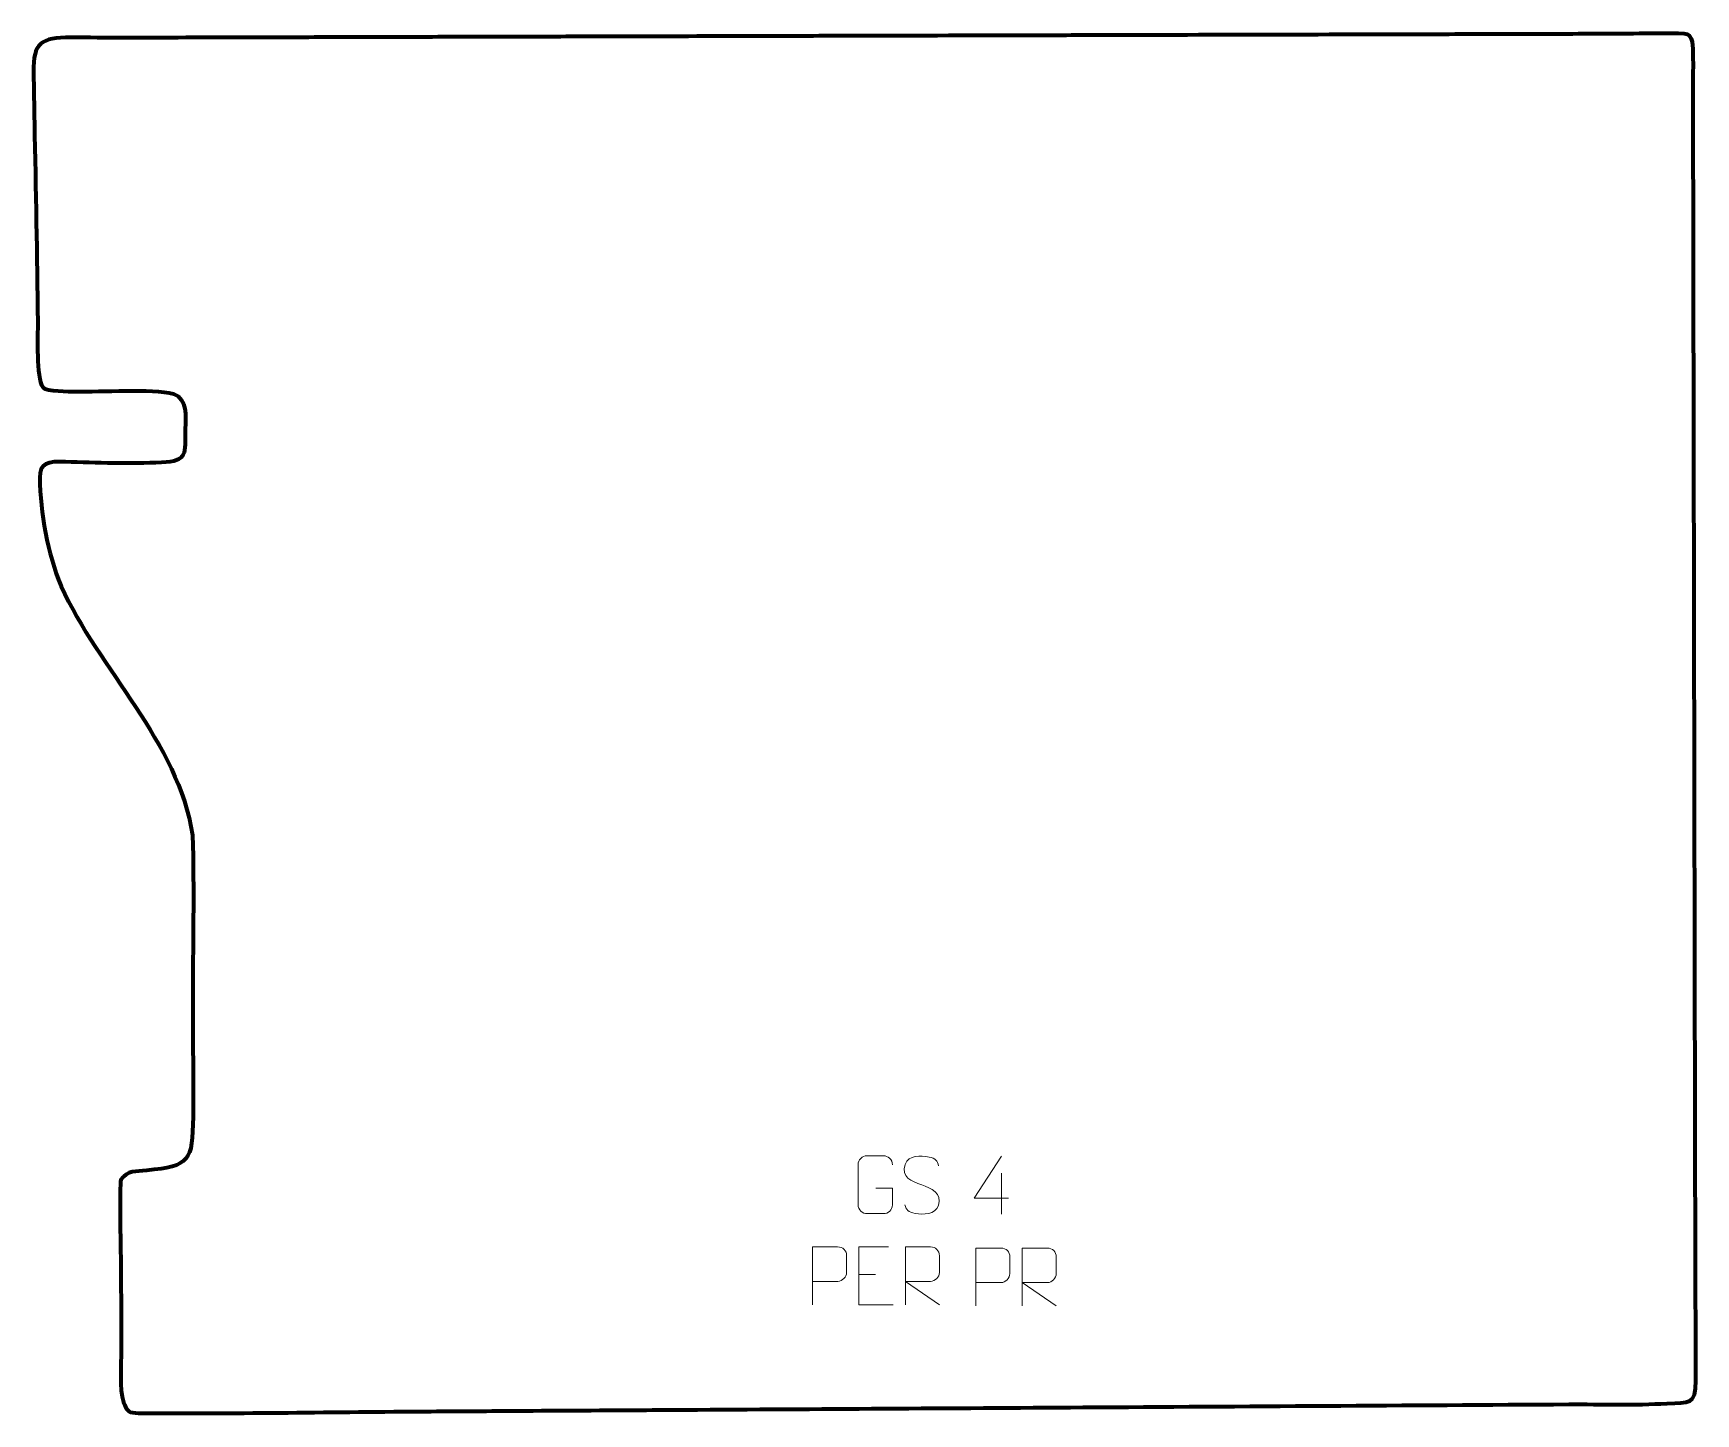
# Model space of a CAD drawing. Header units: millimetres. Extents: x 1122 to 1839, y 159 to 754.
import ezdxf

# ---------------------------------------------------------------- set-up
doc = ezdxf.new("R2010")
doc.units = ezdxf.units.MM
doc.header["$MEASUREMENT"] = 0
doc.layers.add('layer 1', color=7, linetype='Continuous', plot=False)
doc.layers.add('layer 2', color=7, linetype='Continuous')

msp = doc.modelspace()

# ---------------------------------------------------------------- linework, layer by layer
at = {"layer": 'layer 1', "color": 250, "lineweight": 9}
for points, knots in [([(1485.5629, 256.4355), (1485.5629, 256.4355), (1492.731, 256.4355), (1492.731, 256.4355), (1492.731, 256.4355), (1492.731, 256.4355), (1492.731, 249.2674), (1492.731, 249.2674), (1492.731, 249.2674), (1492.5913, 246.944), (1490.9141, 245.4644), (1488.7663, 245.4536), (1488.7663, 245.4536), (1486.4345, 245.454), (1484.1025, 245.454), (1481.771, 245.4536), (1481.771, 245.4536), (1479.8461, 245.3482), (1477.8739, 247.2327), (1477.8851, 249.25), (1477.8851, 249.25), (1477.8855, 255.0201), (1477.8855, 260.7898), (1477.8851, 266.5591), (1477.8851, 266.5591), (1477.8893, 268.6972), (1479.6361, 270.4164), (1481.7884, 270.403), (1481.7884, 270.403), (1484.1141, 270.403), (1486.4402, 270.403), (1488.7663, 270.403), (1488.7663, 270.403), (1490.713, 270.4384), (1492.7044, 268.9469), (1492.731, 266.5092)], [0, 0, 0, 0, 0.1, 0.1, 0.1, 0.1, 0.2, 0.2, 0.2, 0.2, 0.3, 0.3, 0.3, 0.3, 0.4, 0.4, 0.4, 0.4, 0.5, 0.5, 0.5, 0.5, 0.6, 0.6, 0.6, 0.6, 0.7, 0.7, 0.7, 0.7, 0.8, 0.8, 0.8, 0.8, 1, 1, 1, 1]), ([(1505.308, 257.9266), (1501.0597, 259.397), (1496.1516, 261.1928), (1498.1567, 266.7131), (1498.1567, 266.7131), (1499.6602, 270.853), (1504.8738, 270.4645), (1508.4774, 269.8634), (1508.4774, 269.8634), (1511.338, 269.3862), (1512.2027, 268.173), (1512.5133, 266.0889)], [0, 0, 0, 0, 0.25, 0.25, 0.25, 0.25, 0.5, 0.5, 0.5, 0.5, 1, 1, 1, 1]), ([(1542.7134, 252.1693), (1542.7134, 252.1693), (1527.8917, 252.1693), (1527.8917, 252.1693), (1527.8917, 252.1693), (1527.8917, 252.1693), (1539.7693, 270.2398), (1539.7693, 270.2398)], [0, 0, 0, 0, 0.33333333, 0.33333333, 0.33333333, 0.33333333, 1, 1, 1, 1]), ([(1505.308, 257.9265), (1509.3266, 256.2798), (1514.3561, 254.3915), (1512.5221, 249.0312), (1512.5221, 249.0312), (1511.0623, 244.7648), (1506.1515, 245.0215), (1502.4254, 245.5762), (1502.4254, 245.5762), (1499.6754, 245.986), (1498.4545, 247.1995), (1498.0765, 249.3117)], [0, 0, 0, 0, 0.25, 0.25, 0.25, 0.25, 0.5, 0.5, 0.5, 0.5, 1, 1, 1, 1]), ([(1458.2854, 206.1612), (1458.2854, 206.1612), (1458.2854, 231.1148), (1458.2854, 231.1148), (1458.2854, 231.1148), (1461.8804, 231.1148), (1465.4757, 231.1148), (1469.0711, 231.1148), (1469.0711, 231.1148), (1471.3963, 231.0769), (1472.9537, 229.5868), (1472.9495, 227.2207), (1472.9495, 227.2207), (1472.9491, 225.185), (1472.9491, 222.1257), (1472.9495, 220.0897), (1472.9495, 220.0897), (1472.943, 218.2143), (1471.1308, 216.2724), (1469.1212, 216.2533), (1469.1212, 216.2533), (1469.1212, 216.2533), (1458.2854, 216.2533), (1458.2854, 216.2533)], [0, 0, 0, 0, 0.14285714, 0.14285714, 0.14285714, 0.14285714, 0.28571429, 0.28571429, 0.28571429, 0.28571429, 0.42857143, 0.42857143, 0.42857143, 0.42857143, 0.57142857, 0.57142857, 0.57142857, 0.57142857, 0.71428571, 0.71428571, 0.71428571, 0.71428571, 1, 1, 1, 1]), ([(1491.0585, 231.1148), (1491.0585, 231.1148), (1478.1846, 231.1148), (1478.1846, 231.1148), (1478.1846, 231.1148), (1478.1846, 231.1148), (1478.1846, 206.1612), (1478.1846, 206.1612), (1478.1846, 206.1612), (1478.1846, 206.1612), (1493.0504, 206.1612), (1493.0504, 206.1612)], [0, 0, 0, 0, 0.25, 0.25, 0.25, 0.25, 0.5, 0.5, 0.5, 0.5, 1, 1, 1, 1]), ([(1498.2855, 206.1613), (1498.2855, 206.1613), (1498.2855, 231.1148), (1498.2855, 231.1148), (1498.2855, 231.1148), (1501.8803, 231.1148), (1505.4758, 231.1148), (1509.071, 231.1148), (1509.071, 231.1148), (1511.3963, 231.0771), (1512.9536, 229.5871), (1512.9495, 227.2207), (1512.9495, 227.2207), (1512.9491, 225.1852), (1512.9491, 222.1258), (1512.9495, 220.0898), (1512.9495, 220.0898), (1512.943, 218.2143), (1511.1307, 216.2725), (1509.1212, 216.2534), (1509.1212, 216.2534), (1509.1212, 216.2534), (1498.2855, 216.2534), (1498.2855, 216.2534), (1498.2855, 216.2534), (1498.2855, 216.2534), (1512.9402, 206.1613), (1512.9402, 206.1613)], [0, 0, 0, 0, 0.125, 0.125, 0.125, 0.125, 0.25, 0.25, 0.25, 0.25, 0.375, 0.375, 0.375, 0.375, 0.5, 0.5, 0.5, 0.5, 0.625, 0.625, 0.625, 0.625, 0.75, 0.75, 0.75, 0.75, 1, 1, 1, 1]), ([(1528.6646, 205.632), (1528.6646, 205.632), (1528.6646, 230.5856), (1528.6646, 230.5856), (1528.6646, 230.5856), (1532.2596, 230.5856), (1535.8549, 230.5856), (1539.4503, 230.5856), (1539.4503, 230.5856), (1541.7755, 230.5477), (1543.3329, 229.0576), (1543.3287, 226.6915), (1543.3287, 226.6915), (1543.3283, 224.6558), (1543.3283, 221.5965), (1543.3287, 219.5605), (1543.3287, 219.5605), (1543.3222, 217.6851), (1541.51, 215.7432), (1539.5004, 215.7241), (1539.5004, 215.7241), (1539.5004, 215.7241), (1528.6646, 215.7241), (1528.6646, 215.7241)], [0, 0, 0, 0, 0.14285714, 0.14285714, 0.14285714, 0.14285714, 0.28571429, 0.28571429, 0.28571429, 0.28571429, 0.42857143, 0.42857143, 0.42857143, 0.42857143, 0.57142857, 0.57142857, 0.57142857, 0.57142857, 0.71428571, 0.71428571, 0.71428571, 0.71428571, 1, 1, 1, 1]), ([(1548.6646, 205.6321), (1548.6646, 205.6321), (1548.6646, 230.5856), (1548.6646, 230.5856), (1548.6646, 230.5856), (1552.2594, 230.5856), (1555.8549, 230.5856), (1559.4501, 230.5856), (1559.4501, 230.5856), (1561.7754, 230.5479), (1563.3327, 229.0579), (1563.3286, 226.6915), (1563.3286, 226.6915), (1563.3282, 224.656), (1563.3282, 221.5966), (1563.3286, 219.5606), (1563.3286, 219.5606), (1563.3221, 217.6851), (1561.5098, 215.7433), (1559.5003, 215.7242), (1559.5003, 215.7242), (1559.5003, 215.7242), (1548.6646, 215.7242), (1548.6646, 215.7242), (1548.6646, 215.7242), (1548.6646, 215.7242), (1563.3193, 205.6321), (1563.3193, 205.6321)], [0, 0, 0, 0, 0.125, 0.125, 0.125, 0.125, 0.25, 0.25, 0.25, 0.25, 0.375, 0.375, 0.375, 0.375, 0.5, 0.5, 0.5, 0.5, 0.625, 0.625, 0.625, 0.625, 0.75, 0.75, 0.75, 0.75, 1, 1, 1, 1])]:
    msp.add_open_spline(points, degree=3, knots=knots, dxfattribs=at)
for points in [[(1539.7693, 262.9304), (1539.7693, 262.9304), (1539.7693, 245.2657), (1539.7693, 245.2657)], [(1478.1846, 219.2351), (1478.1846, 219.2351), (1485.3527, 219.2351), (1485.3527, 219.2351)]]:
    msp.add_open_spline(points, degree=3, dxfattribs=at)
at = {"layer": 'layer 2', "color": 242, "lineweight": 158}
msp.add_open_spline([(1122.3329, 737.6819), (1122.2057, 750.5321), (1125.3974, 752.5998), (1138.3666, 752.6459), (1138.3666, 752.6459), (1145.9847, 752.673), (1153.6718, 752.4927), (1161.3391, 752.5154), (1161.3391, 752.5154), (1179.1031, 752.5678), (1196.867, 752.6148), (1214.631, 752.6614), (1214.631, 752.6614), (1220.3408, 752.6765), (1226.0506, 752.6915), (1231.7603, 752.7065), (1231.7603, 752.7065), (1244.1314, 752.739), (1256.5027, 752.7716), (1268.8739, 752.8042), (1268.8739, 752.8042), (1281.245, 752.8368), (1293.6162, 752.8693), (1305.9873, 752.9019), (1305.9873, 752.9019), (1311.6972, 752.9169), (1317.4069, 752.9319), (1323.1167, 752.9469), (1323.1167, 752.9469), (1329.1436, 752.9628), (1335.1706, 752.9787), (1341.1976, 752.9945), (1341.1976, 752.9945), (1346.9073, 753.0096), (1352.6171, 753.0246), (1358.3269, 753.0396), (1358.3269, 753.0396), (1377.3595, 753.0897), (1396.3921, 753.1398), (1415.4246, 753.1899), (1415.4246, 753.1899), (1421.1344, 753.205), (1426.8441, 753.22), (1432.5539, 753.235), (1432.5539, 753.235), (1438.2637, 753.2501), (1443.9734, 753.265), (1449.6832, 753.28), (1449.6832, 753.28), (1455.7102, 753.2959), (1461.7372, 753.3118), (1467.7642, 753.3276), (1467.7642, 753.3276), (1473.1567, 753.3419), (1478.5492, 753.3561), (1483.9418, 753.3703), (1483.9418, 753.3703), (1509.0014, 753.4361), (1534.0609, 753.5021), (1559.1204, 753.5681), (1559.1204, 753.5681), (1564.8302, 753.5832), (1570.54, 753.5982), (1576.2498, 753.6131), (1576.2498, 753.6131), (1582.2768, 753.629), (1588.3037, 753.6449), (1594.3307, 753.6608), (1594.3307, 753.6608), (1599.7233, 753.675), (1605.1158, 753.6892), (1610.5084, 753.7034), (1610.5084, 753.7034), (1635.5679, 753.7694), (1660.6275, 753.8353), (1685.687, 753.9012), (1685.687, 753.9012), (1691.3968, 753.9163), (1697.1066, 753.9313), (1702.8163, 753.9464), (1702.8163, 753.9464), (1708.8433, 753.9621), (1714.8702, 753.978), (1720.8973, 753.9939), (1720.8973, 753.9939), (1733.5856, 754.0273), (1746.274, 754.0607), (1758.9624, 754.0941), (1758.9624, 754.0941), (1764.9894, 754.11), (1771.0163, 754.1258), (1777.0434, 754.1416), (1777.0434, 754.1416), (1783.0703, 754.1575), (1789.0973, 754.1734), (1795.1242, 754.1892), (1795.1242, 754.1892), (1808.0428, 754.2295), (1821.2505, 754.4958), (1834.1286, 754.3005), (1834.1286, 754.3005), (1838.4379, 754.2352), (1837.9482, 747.999), (1838.0168, 745.071), (1838.0168, 745.071), (1838.1256, 740.4257), (1837.9782, 735.7799), (1837.9689, 731.1345), (1837.9689, 731.1345), (1838.0554, 686.6867), (1838.142, 642.2388), (1838.2286, 597.7911), (1838.2286, 597.7911), (1838.2651, 579.0595), (1838.3016, 560.3279), (1838.3381, 541.5963), (1838.3381, 541.5963), (1838.3998, 509.8479), (1838.4617, 478.0994), (1838.5236, 446.3511), (1838.5236, 446.3511), (1838.5353, 440.3189), (1838.5471, 434.2866), (1838.5589, 428.2544), (1838.5589, 428.2544), (1838.6324, 390.4738), (1838.706, 352.6931), (1838.7795, 314.9125), (1838.7795, 314.9125), (1838.8043, 302.2132), (1838.829, 289.5138), (1838.8538, 276.8144), (1838.8538, 276.8144), (1838.9188, 242.3572), (1839.0916, 207.8778), (1839.0907, 173.4244), (1839.0907, 173.4244), (1839.0905, 162.7462), (1836.2875, 164.2106), (1826.7438, 163.6226), (1826.7438, 163.6226), (1812.6382, 162.7535), (1798.4609, 163.3045), (1784.335, 163.2407), (1784.335, 163.2407), (1714.4818, 162.8379), (1644.6292, 162.3572), (1574.7762, 161.925), (1574.7762, 161.925), (1517.6238, 161.5721), (1460.4714, 161.2192), (1403.319, 160.8663), (1403.319, 160.8663), (1396.9686, 160.8272), (1390.6184, 160.7879), (1384.2682, 160.7487), (1384.2682, 160.7487), (1365.2174, 160.6311), (1346.1666, 160.5134), (1327.1158, 160.3958), (1327.1158, 160.3958), (1314.4152, 160.3173), (1301.7147, 160.2389), (1289.0141, 160.1605), (1289.0141, 160.1605), (1248.6077, 159.8772), (1208.0164, 159.1526), (1167.6274, 159.4361), (1167.6274, 159.4361), (1163.7015, 159.4636), (1162.512, 160.2158), (1161.1504, 164.1343), (1161.1504, 164.1343), (1159.2004, 169.7466), (1160.11, 180.4046), (1160.129, 186.7119), (1160.129, 186.7119), (1160.1157, 192.161), (1160.1148, 197.6097), (1160.0894, 203.0588), (1160.0894, 203.0588), (1160.0513, 209.1043), (1160.0131, 215.1499), (1159.975, 221.1954), (1159.975, 221.1954), (1159.9339, 226.3822), (1159.3266, 257.906), (1159.9874, 259.9973), (1159.9874, 259.9973), (1162.9864, 264.2238), (1166.2566, 263.5978), (1171.1143, 264.07), (1171.1143, 264.07), (1189.7615, 265.9361), (1190.8643, 268.0994), (1191.0983, 287.211), (1191.0983, 287.211), (1191.2772, 303.6699), (1190.9682, 320.3995), (1190.9502, 336.9037), (1190.9502, 336.9037), (1190.9409, 360.6149), (1191.6977, 385.0367), (1190.8615, 408.656), (1190.8615, 408.656), (1184.8644, 448.7468), (1150.3439, 480.2015), (1134.2228, 516.0883), (1134.2228, 516.0883), (1128.2862, 530.2789), (1125.3407, 547.5229), (1124.9985, 562.8811), (1124.9985, 562.8811), (1124.8616, 569.0266), (1128.5375, 569.9758), (1136.1003, 569.6607), (1136.1003, 569.6607), (1149.3311, 569.1687), (1164.3524, 568.7699), (1177.4949, 569.3371), (1177.4949, 569.3371), (1189.2155, 570), (1187.4851, 573.1213), (1187.7583, 583.9383), (1187.7583, 583.9383), (1187.923, 589.3696), (1188.7501, 596.7628), (1182.6777, 599.0015), (1182.6777, 599.0015), (1173.2234, 601.4355), (1151.5553, 599.7283), (1140.2758, 600.0073), (1140.2758, 600.0073), (1137.7545, 600.0697), (1127.8675, 599.9136), (1126.2902, 601.8089), (1126.2902, 601.8089), (1123.2977, 606.2305), (1124.2021, 623.6945), (1124.1394, 630.0356), (1124.1394, 630.0356), (1123.8572, 658.617), (1123.2145, 687.1952), (1122.717, 715.7735), (1122.717, 715.7735), (1122.5914, 723.0764), (1122.4632, 730.3792), (1122.3329, 737.6819)], degree=3, knots=[0, 0, 0, 0, 0.01587302, 0.01587302, 0.01587302, 0.01587302, 0.03174603, 0.03174603, 0.03174603, 0.03174603, 0.04761905, 0.04761905, 0.04761905, 0.04761905, 0.06349206, 0.06349206, 0.06349206, 0.06349206, 0.07936508, 0.07936508, 0.07936508, 0.07936508, 0.0952381, 0.0952381, 0.0952381, 0.0952381, 0.11111111, 0.11111111, 0.11111111, 0.11111111, 0.12698413, 0.12698413, 0.12698413, 0.12698413, 0.14285714, 0.14285714, 0.14285714, 0.14285714, 0.15873016, 0.15873016, 0.15873016, 0.15873016, 0.17460317, 0.17460317, 0.17460317, 0.17460317, 0.19047619, 0.19047619, 0.19047619, 0.19047619, 0.20634921, 0.20634921, 0.20634921, 0.20634921, 0.22222222, 0.22222222, 0.22222222, 0.22222222, 0.23809524, 0.23809524, 0.23809524, 0.23809524, 0.25396825, 0.25396825, 0.25396825, 0.25396825, 0.26984127, 0.26984127, 0.26984127, 0.26984127, 0.28571429, 0.28571429, 0.28571429, 0.28571429, 0.3015873, 0.3015873, 0.3015873, 0.3015873, 0.31746032, 0.31746032, 0.31746032, 0.31746032, 0.33333333, 0.33333333, 0.33333333, 0.33333333, 0.34920635, 0.34920635, 0.34920635, 0.34920635, 0.36507937, 0.36507937, 0.36507937, 0.36507937, 0.38095238, 0.38095238, 0.38095238, 0.38095238, 0.3968254, 0.3968254, 0.3968254, 0.3968254, 0.41269841, 0.41269841, 0.41269841, 0.41269841, 0.42857143, 0.42857143, 0.42857143, 0.42857143, 0.44444444, 0.44444444, 0.44444444, 0.44444444, 0.46031746, 0.46031746, 0.46031746, 0.46031746, 0.47619048, 0.47619048, 0.47619048, 0.47619048, 0.49206349, 0.49206349, 0.49206349, 0.49206349, 0.50793651, 0.50793651, 0.50793651, 0.50793651, 0.52380952, 0.52380952, 0.52380952, 0.52380952, 0.53968254, 0.53968254, 0.53968254, 0.53968254, 0.55555556, 0.55555556, 0.55555556, 0.55555556, 0.57142857, 0.57142857, 0.57142857, 0.57142857, 0.58730159, 0.58730159, 0.58730159, 0.58730159, 0.6031746, 0.6031746, 0.6031746, 0.6031746, 0.61904762, 0.61904762, 0.61904762, 0.61904762, 0.63492063, 0.63492063, 0.63492063, 0.63492063, 0.65079365, 0.65079365, 0.65079365, 0.65079365, 0.66666667, 0.66666667, 0.66666667, 0.66666667, 0.68253968, 0.68253968, 0.68253968, 0.68253968, 0.6984127, 0.6984127, 0.6984127, 0.6984127, 0.71428571, 0.71428571, 0.71428571, 0.71428571, 0.73015873, 0.73015873, 0.73015873, 0.73015873, 0.74603175, 0.74603175, 0.74603175, 0.74603175, 0.76190476, 0.76190476, 0.76190476, 0.76190476, 0.77777778, 0.77777778, 0.77777778, 0.77777778, 0.79365079, 0.79365079, 0.79365079, 0.79365079, 0.80952381, 0.80952381, 0.80952381, 0.80952381, 0.82539683, 0.82539683, 0.82539683, 0.82539683, 0.84126984, 0.84126984, 0.84126984, 0.84126984, 0.85714286, 0.85714286, 0.85714286, 0.85714286, 0.87301587, 0.87301587, 0.87301587, 0.87301587, 0.88888889, 0.88888889, 0.88888889, 0.88888889, 0.9047619, 0.9047619, 0.9047619, 0.9047619, 0.92063492, 0.92063492, 0.92063492, 0.92063492, 0.93650794, 0.93650794, 0.93650794, 0.93650794, 0.95238095, 0.95238095, 0.95238095, 0.95238095, 0.96825397, 0.96825397, 0.96825397, 0.96825397, 1, 1, 1, 1], dxfattribs=at)

doc.saveas('drawing.dxf')
